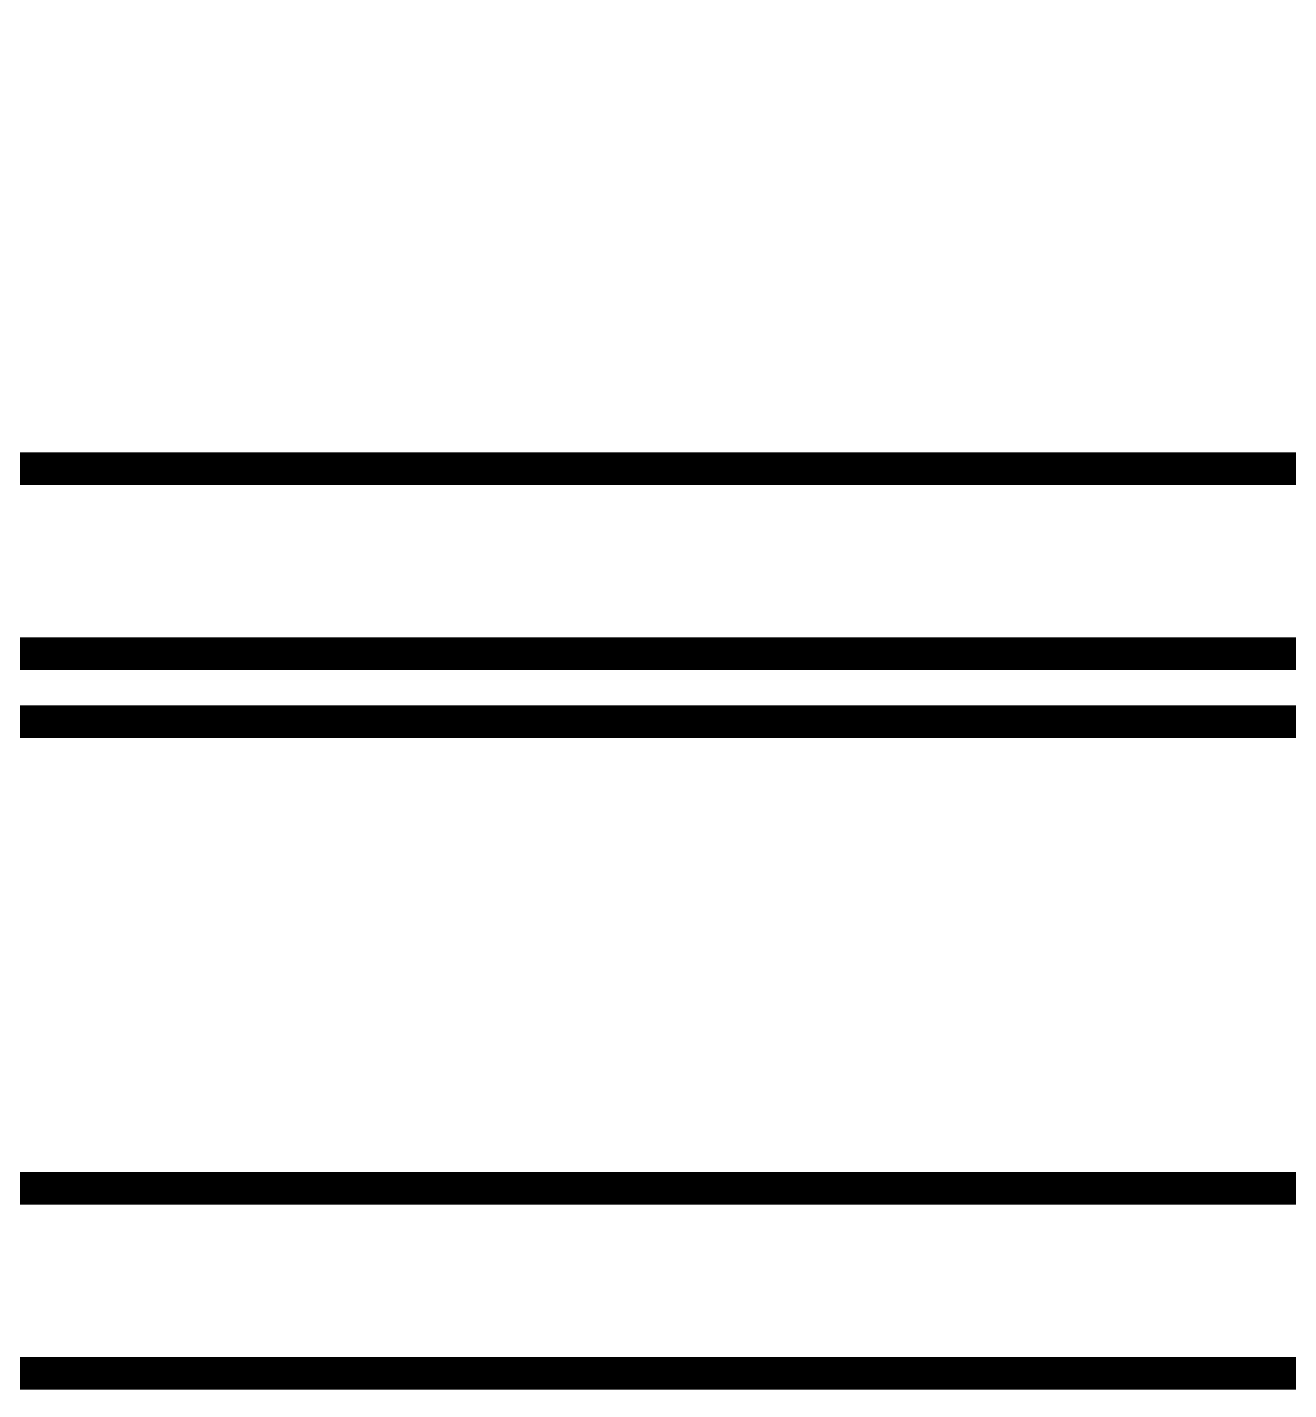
# Model space of a CAD drawing. Header units: millimetres. Extents: x -300689 to 10556, y -104928 to 107291.
# Drawn here: x -20378.25 to -20355.06, y 27688.18 to 27713.24 of the extents above; entities that cross this region are included whole.
import ezdxf

# ---------------------------------------------------------------- set-up
doc = ezdxf.new("R2010")
doc.units = ezdxf.units.MM
doc.layers.add('линии', color=7, linetype='Continuous')

msp = doc.modelspace()

# ---------------------------------------------------------------- linework, layer by layer
at = {"layer": 'линии', "linetype": 'ByBlock', "ltscale": 0.25}
msp.add_line((-20361.9703, 27701.7187), (-20354.2113, 27701.7187), dxfattribs=at)
at = {"layer": 'линии', "linetype": 'ByBlock', "ltscale": 0.25, "const_width": 0.6}
for points in [[(-20403.5125, 27713.7042), (-20410.8165, 27713.7042), (-20410.3398, 27707.6659), (-20410.3398, 27705.1234), (-20352.7812, 27705.1234), (-20352.7812, 27707.6659), (-20352.3045, 27713.7042), (-20352.7812, 27707.6659), (-20352.7812, 27705.1234), (-20354.2113, 27705.1234), (-20354.2113, 27701.7187), (-20409.0995, 27701.7187), (-20409.0995, 27705.1234), (-20409.0995, 27701.7187), (-20354.2113, 27701.7187), (-20354.2113, 27705.1234), (-20352.7812, 27705.1234), (-20310.7494, 27729.3121), (-20310.7494, 27731.8545), (-20310.2727, 27737.8929), (-20312.6321, 27736.535)], [(-20403.5125, 27700.4687), (-20410.8165, 27700.4687), (-20410.3398, 27694.4304), (-20410.3398, 27691.8879), (-20352.7812, 27691.8879), (-20352.7812, 27694.4304), (-20352.3045, 27700.4687), (-20352.7812, 27694.4304), (-20352.7812, 27691.8879), (-20354.2113, 27691.8879), (-20354.2113, 27688.4831), (-20409.0995, 27688.4831), (-20409.0995, 27691.8879), (-20409.0995, 27688.4831), (-20354.2113, 27688.4831), (-20354.2113, 27691.8879), (-20352.7812, 27691.8879), (-20310.7494, 27716.0766), (-20310.7494, 27718.619), (-20310.2727, 27724.6573), (-20312.6321, 27723.2995)], [(-20347.8676, 27703.022), (-20352.3045, 27700.4687), (-20368.4808, 27700.4687)], [(-20367.3924, 27700.4687), (-20403.65, 27700.4687)]]:
    msp.add_lwpolyline(points, dxfattribs=at)

doc.saveas('drawing.dxf')
